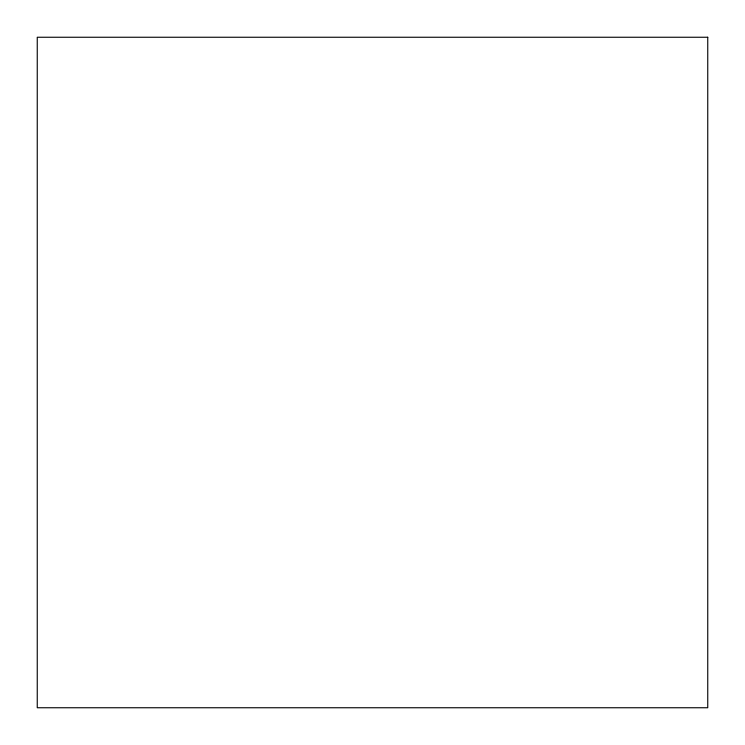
<?xml version="1.0" encoding="UTF-8"?>
<svg xmlns="http://www.w3.org/2000/svg" width="745" height="745" viewBox="0 0 745 745"><rect width="100%" height="100%" fill="white"/><g stroke="black" fill="none" stroke-linecap="round" stroke-linejoin="round"><path stroke-width="1.12" d="M707.75 37.25L37.25 37.25L37.25 707.75L707.75 707.75L707.75 37.25"/></g></svg>
